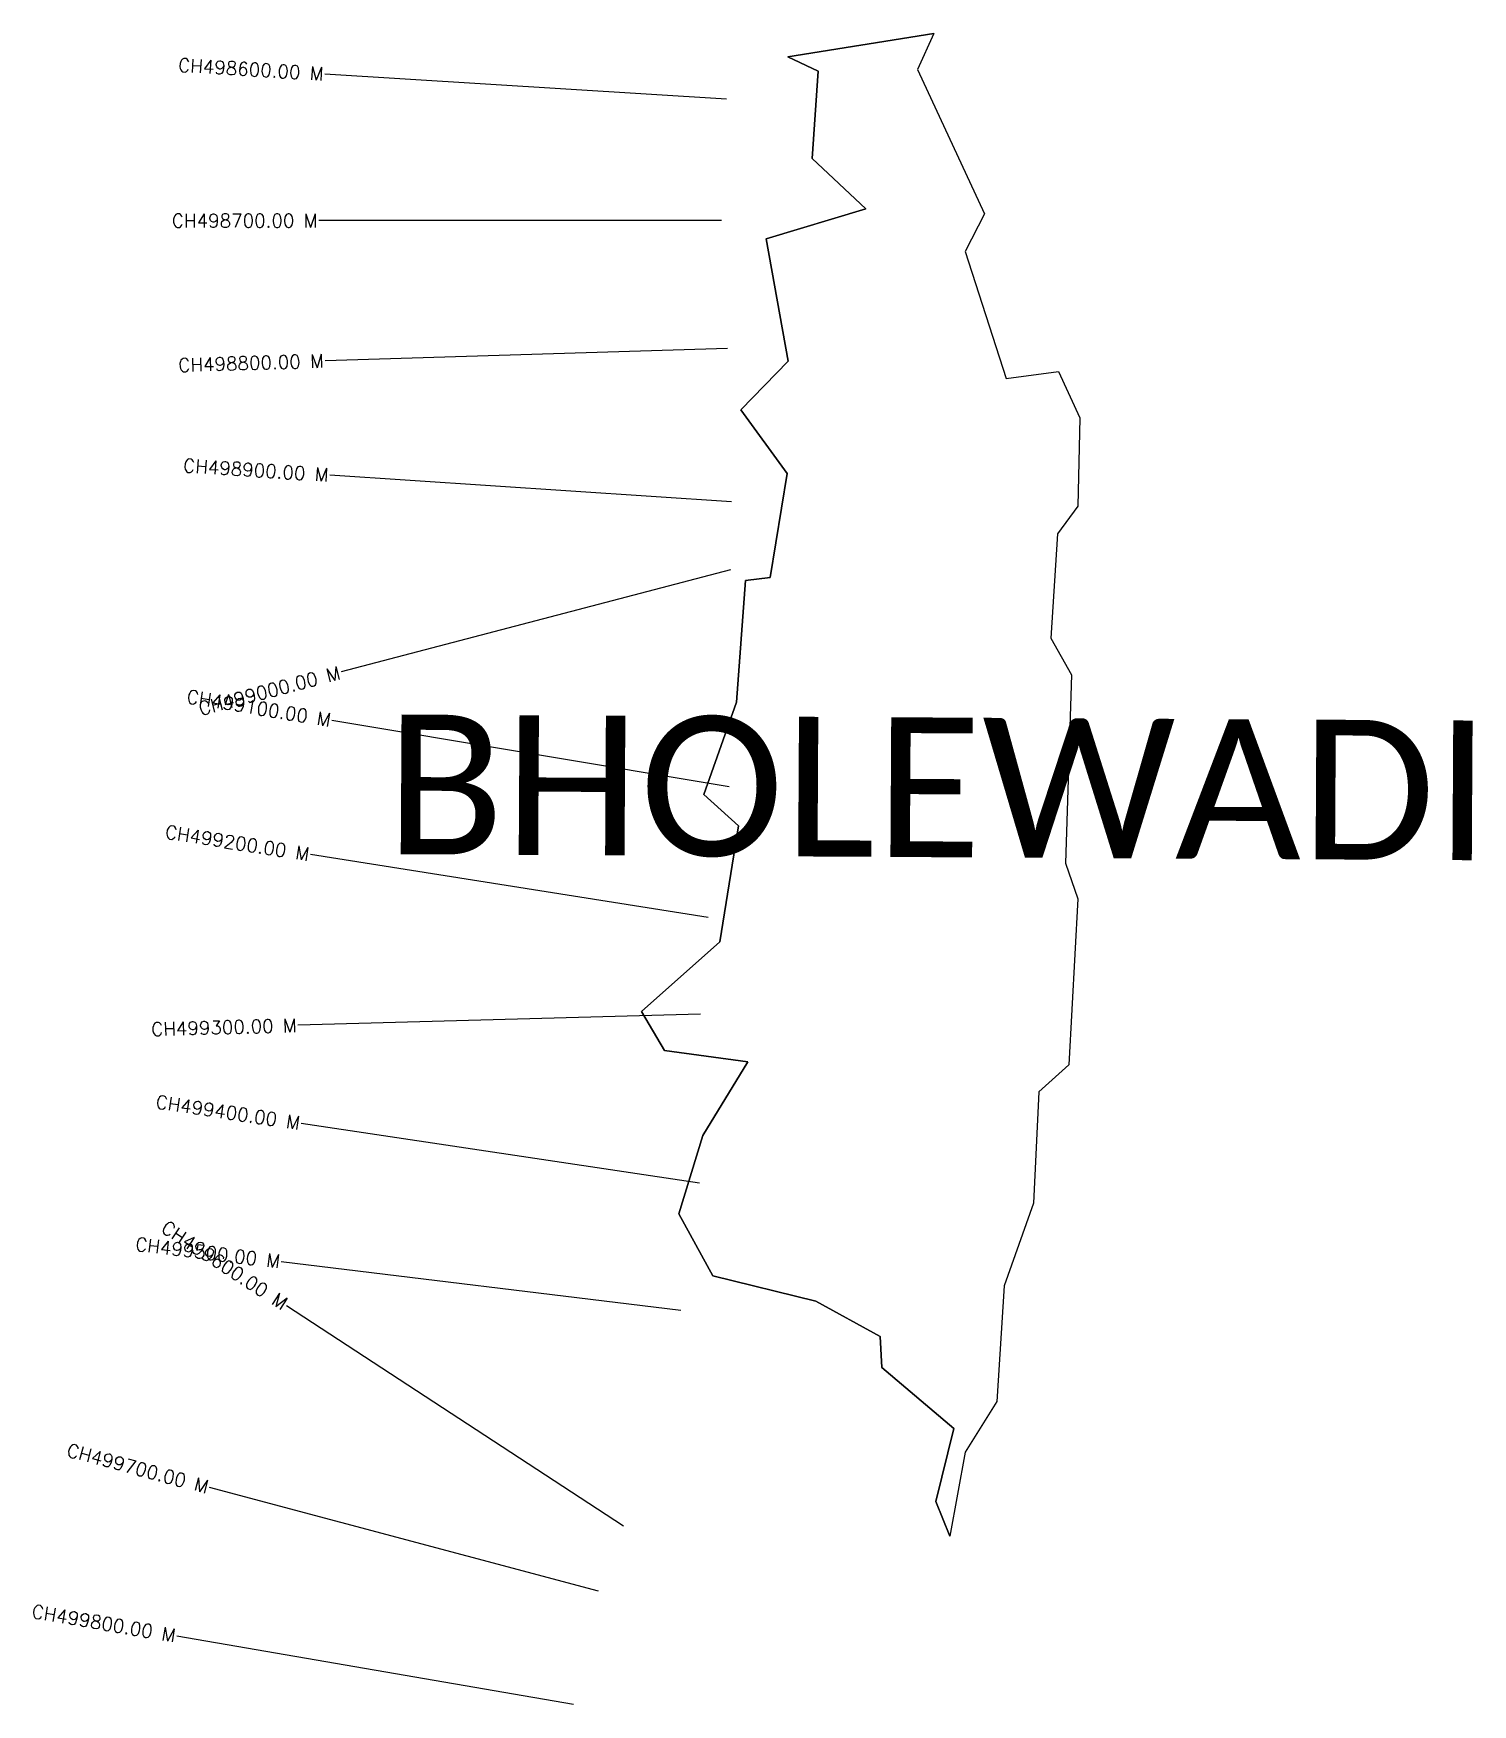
# Model space of a CAD drawing. Header units: metres. Extents: x 317508 to 318580, y 1886410 to 1887655.
import ezdxf
from ezdxf.enums import TextEntityAlignment as Align

# ---------------------------------------------------------------- set-up
doc = ezdxf.new("R2010")
doc.units = ezdxf.units.M
for name, color, linetype in [('CS', 134, 'Continuous'), ('CSMark', 6, 'Continuous'), ('village', 3, 'Continuous'), ('VILLAGE NAME', 250, 'Continuous')]:
    doc.layers.add(name, color=color, linetype=linetype)
doc.styles.get("Standard").update_dxf_attribs({"font": 'simplex.shx'})

msp = doc.modelspace()

# ---------------------------------------------------------------- linework, layer by layer
at = {"color": 6, "flags": 128}
msp.add_lwpolyline([(318178.6, 1887654.7), (318166.4, 1887627.7)], dxfattribs=at)
at = {"layer": 'CS'}
for p, q in [((318024.2, 1887605.7), (317724.8, 1887624.4)), ((318020.3, 1887515.2), (317720.3, 1887515.2)), ((318024.8, 1887419.9), (317725, 1887410.8)), ((318027.8, 1887305.7), (317728.5, 1887325.7)), ((318027.1, 1887255.2), (317736.9, 1887179)), ((318026, 1887093.5), (317730.1, 1887142.9)), ((318010.4, 1886996), (317714.1, 1887043)), ((318004.7, 1886924), (317704.8, 1886915.9)), ((318003.9, 1886798.1), (317707.2, 1886842.7)), ((317990.2, 1886703.3), (317692.4, 1886739.7)), ((317947.4, 1886542.7), (317696.3, 1886706.9)), ((317928.7, 1886494.3), (317638.8, 1886571.6)), ((317910.1, 1886409.8), (317614.5, 1886460.9))]:
    msp.add_line(p, q, dxfattribs=at)
at = {"layer": 'village', "color": 6}
for points in [[(318287.4, 1887368.2, 0), (318286, 1887302.4, 0), (318270.8, 1887281.8, 0), (318265.8, 1887204.2, 0), (318281.3, 1887176.9, 0), (318276.6, 1887036.5, 0), (318285.9, 1887010.1, 0), (318279.2, 1886886.3, 0), (318256.8, 1886866.3, 0), (318252.8, 1886783.3, 0), (318231, 1886721.8, 0), (318225.6, 1886635.7, 0), (318202, 1886597.8, 0), (318190.6, 1886535.3, 0), (318180.2, 1886561, 0), (318193.5, 1886615.5, 0), (318139.9, 1886660.8, 0), (318138.7, 1886683.9, 0), (318090.8, 1886710.2, 0), (318013.9, 1886729.2, 0), (317988.5, 1886775.4, 0), (318006.5, 1886833.8, 0), (318040.1, 1886888.6, 0), (317978, 1886897, 0), (317960.9, 1886926, 0), (318019.1, 1886977.9, 0), (318033.1, 1887064.5, 0), (318007.2, 1887087.8, 0), (318031.5, 1887156.6, 0), (318038.2, 1887247.2, 0), (318056.6, 1887249.4, 0), (318069.3, 1887326.9, 0), (318034.8, 1887374.2, 0), (318070.1, 1887410.6, 0), (318053.6, 1887501.7, 0), (318127.9, 1887523.9, 0), (318088, 1887561.5, 0), (318092.5, 1887626.5, 0), (318069.9, 1887637.3, 0), (318178.6, 1887654.7, 0)], [(318178.6, 1887654.7, 0), (318069.9, 1887637.3, 0)], [(318069.9, 1887637.3, 0), (318092.5, 1887626.5, 0), (318088, 1887561.5, 0), (318127.9, 1887523.9, 0), (318053.6, 1887501.7, 0), (318070.1, 1887410.6, 0), (318034.8, 1887374.2, 0), (318069.3, 1887326.9, 0), (318056.6, 1887249.4, 0), (318038.2, 1887247.2, 0), (318031.5, 1887156.6, 0), (318007.2, 1887087.8, 0), (318033.1, 1887064.5, 0), (318019.1, 1886977.9, 0), (317960.9, 1886926, 0), (317978, 1886897, 0), (318040.1, 1886888.6, 0), (318006.5, 1886833.8, 0), (317988.5, 1886775.4, 0), (318013.9, 1886729.2, 0), (318090.8, 1886710.2, 0), (318138.7, 1886683.9, 0), (318139.9, 1886660.8, 0), (318193.5, 1886615.5, 0), (318180.2, 1886561, 0), (318190.6, 1886535.3, 0)], [(318166.4, 1887627.7, 0), (318216.3, 1887520.4, 0), (318201.9, 1887492.2, 0), (318232.4, 1887397.6, 0), (318271.4, 1887402.9, 0), (318287.4, 1887368.2, 0)]]:
    msp.add_polyline3d(points, dxfattribs=at)

# ---------------------------------------------------------------- texts
at = {"layer": 'CSMark'}
for s, rotation, p in [('CH498600.00 M', 356.4244, (317723.8, 1887624.5)), ('CH498800.00 M', 1.7339, (317724, 1887410.8)), ('CH498900.00 M', 356.1779, (317727.5, 1887325.7)), ('CH499000.00 M', 14.6981, (317735.9, 1887178.8)), ('CH499100.00 M', 350.5226, (317729.1, 1887143.1)), ('CH499200.00 M', 350.9929, (317713.1, 1887043.1)), ('CH499300.00 M', 1.5537, (317703.8, 1886915.8)), ('CH499400.00 M', 351.4498, (317706.2, 1886842.9)), ('CH499600.00 M', 326.8169, (317695.4, 1886707.4)), ('CH499500.00 M', 353.0264, (317691.4, 1886739.8)), ('CH499700.00 M', 345.0847, (317637.8, 1886571.8)), ('CH499800.00 M', 350.1972, (317613.5, 1886461.1))]:
    msp.add_text(s, height=10, rotation=rotation, dxfattribs=at).set_placement(p, align=Align.MIDDLE_RIGHT)
msp.add_text('CH498700.00 M', height=10, dxfattribs=at).set_placement((317719.3, 1887515.2), align=Align.MIDDLE_RIGHT)
at = {"layer": 'VILLAGE NAME', "insert": (317770.6, 1887147.4), "char_height": 104.042, "attachment_point": 1, "rotation": 359.6762}
msp.add_mtext_dynamic_manual_height_columns('{\\fCalibri|b0|i0|c0|p34;BHOLEWADI}', width=1065.233, gutter_width=520.2, heights=[0], dxfattribs=at)

doc.saveas('drawing.dxf')
